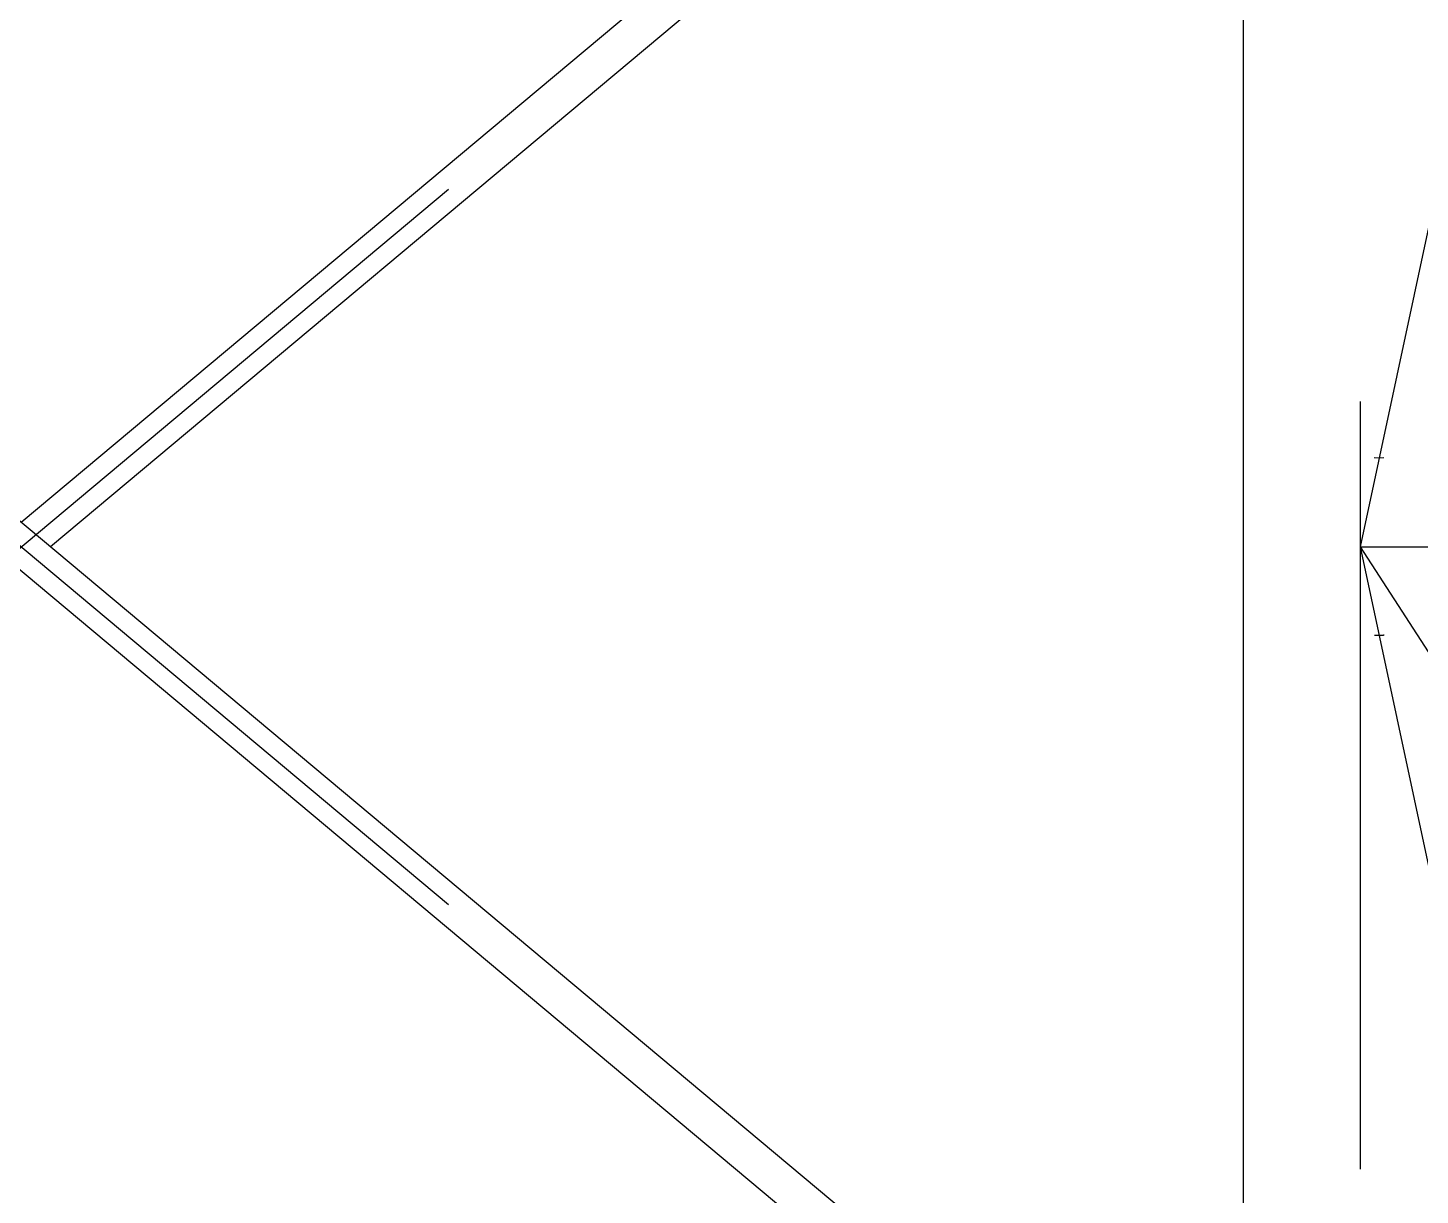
# Model space of a CAD drawing. Header units: millimetres. Extents: x 150209.93 to 150215.05, y 136675.65 to 136679.93.
# Drawn here: x 150211.1227 to 150211.3041, y 136678.8585 to 136679.0105 of the extents above; entities that cross this region are included whole.
import ezdxf

# ---------------------------------------------------------------- set-up
doc = ezdxf.new("R2010")
doc.units = ezdxf.units.MM
doc.header["$LTSCALE"] = 0.25
doc.linetypes.add('CENTER', pattern=[50.8, 31.75, -6.35, 6.35, -6.35])
doc.linetypes.add('XKITLINE00', pattern=[0])

# ---------------------------------------------------------------- blocks, each defined once
blk = doc.blocks.new('çatıı')
at = {"color": 8, "linetype": 'CENTER'}
for p, q in [((11840, 17654.86), (11840, 16010.75)), ((12370, 17380.27), (11840, 16560.27)), ((10096.38, 17290.27), (11839.99, 15830.27)), ((10096.38, 15830.27), (11839.99, 17290.27)), ((11927.5, 16970.27), (11840, 16560.27)), ((11849.42, 16618.29), (11855.36, 16618.42)), ((11840, 16560.28), (12370, 16560.27)), ((11840, 16560.27), (11927.5, 16150.27)), ((11840, 16560.27), (12370, 15740.27)), ((11849.29, 16502.7), (11855.24, 16502.83))]:
    blk.add_line(p, q, dxfattribs=at)
at = {"color": 8, "linetype": 'XKITLINE00'}
for p, q in [((11763.8, 15909.97), (10139.3, 17270.22)), ((11763.8, 15878.19), (10108.5, 17264.24)), ((11763.8, 17242.36), (10968.19, 16576.16)), ((11763.8, 17220), (11763.8, 16010.75)), ((11763.8, 17210.58), (10987.16, 16560.27))]:
    blk.add_line(p, q, dxfattribs=at)
for centre in [(11849.42, 16618.29), (11855.36, 16618.42), (11840, 16560.28), (11840, 16560.27), (11840, 16560.27), (11840, 16560.27), (11840, 16560.27), (11849.29, 16502.7), (11855.24, 16502.83)]:
    blk.add_circle(centre, 0.05, dxfattribs=at)

msp = doc.modelspace()

# ---------------------------------------------------------------- block references
at = {"xscale": 0.0002000170049888334, "yscale": 0.0002000170049888334, "zscale": 0.0002000170049888334}
msp.add_blockref('çatıı', (150208.92807, 136675.63059), dxfattribs=at)

doc.saveas('drawing.dxf')
